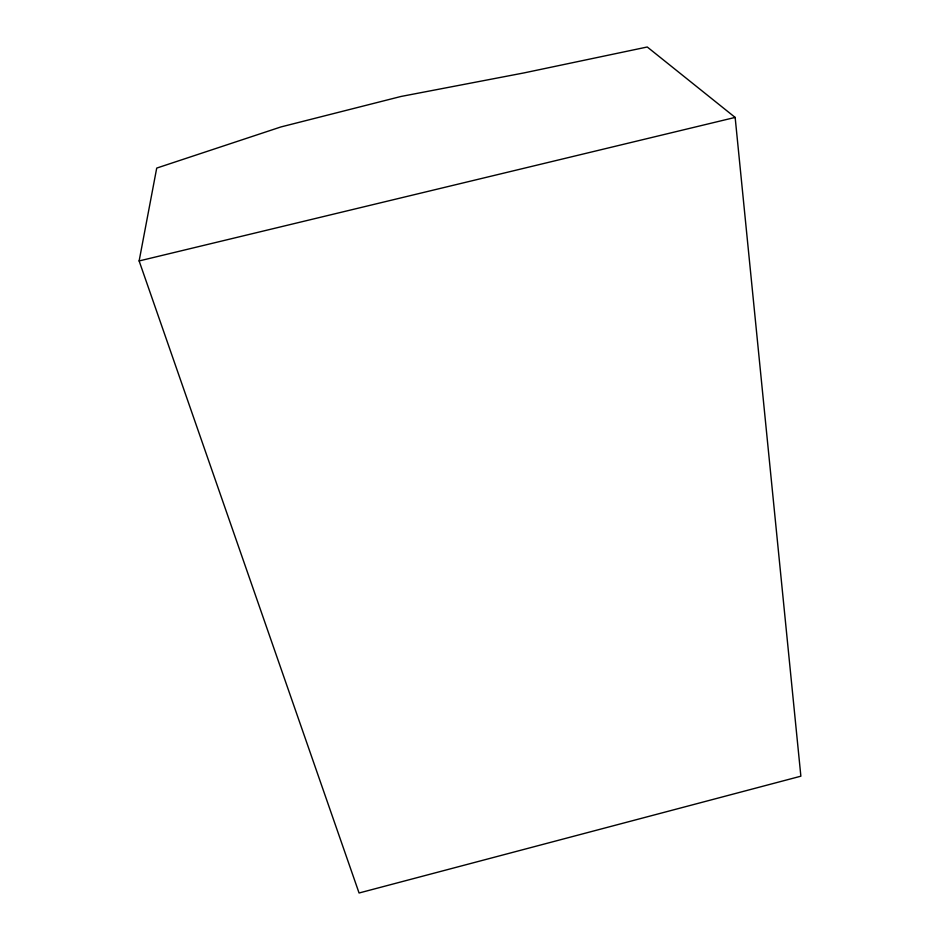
<?xml version="1.0" encoding="UTF-8"?>
<svg xmlns="http://www.w3.org/2000/svg" width="940" height="940" viewBox="0 0 940 940"><rect width="100%" height="100%" fill="white"/><g stroke="black" fill="none" stroke-linecap="round" stroke-linejoin="round"><path stroke-width="1.41" d="M139.132 260.944L156.721 168.084L280.907 126.947L401.004 96.468L524.109 72.885L647.261 47L735.15 117.418L800.868 776.193L359.068 893L139.132 260.944L735.15 117.418"/></g></svg>
